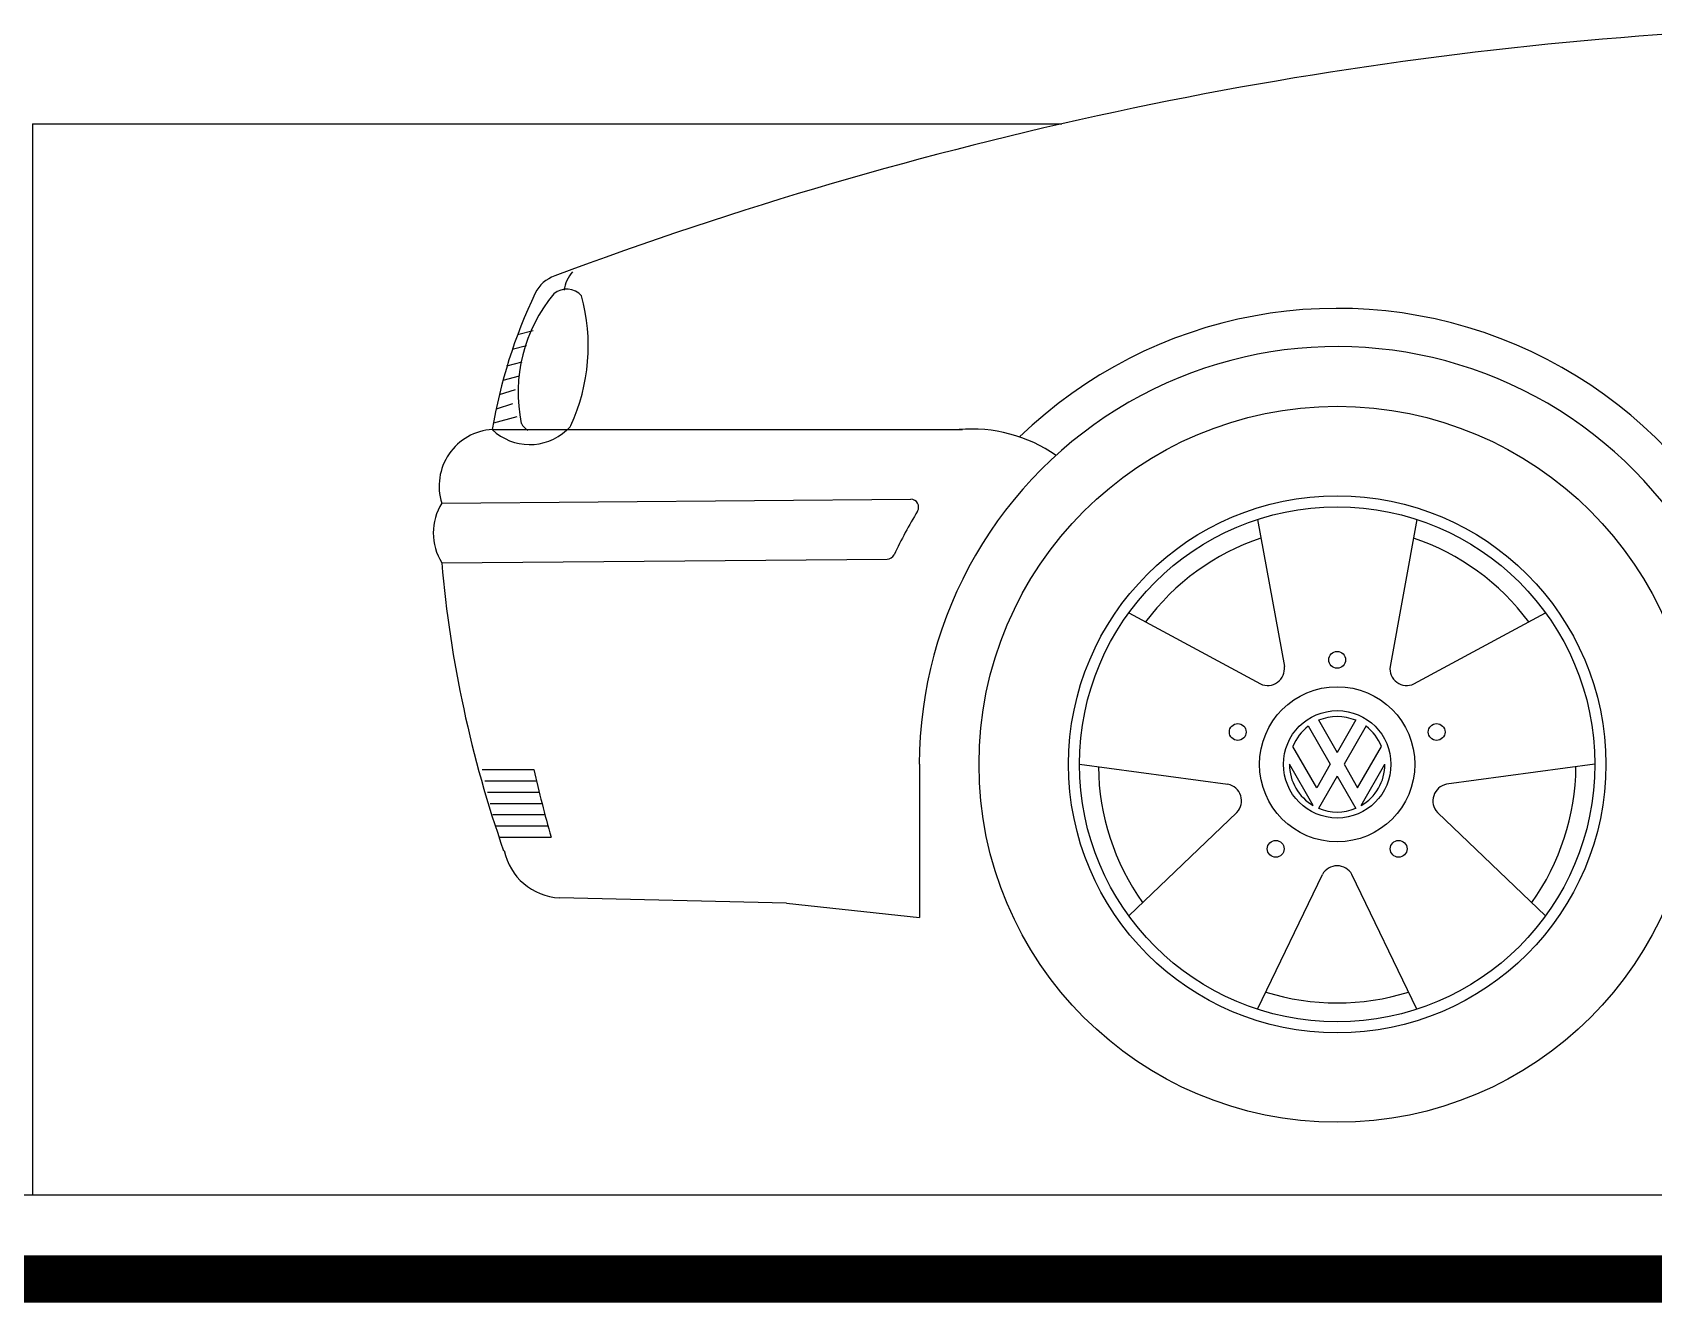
# Model space of a CAD drawing. Extents: x 152 to 700, y -120 to 84.
# Drawn here: x 179.063 to 179.789, y 70.206 to 70.775 of the extents above; entities that cross this region are included whole.
import ezdxf

# ---------------------------------------------------------------- set-up
doc = ezdxf.new("R2010")
doc.units = 0
doc.header["$LTSCALE"] = 0.03
doc.layers.get('0').update_dxf_attribs({"linetype": 'CONTINUOUS'})
doc.layers.add('MUEBLES', color=8, linetype='CONTINUOUS')

msp = doc.modelspace()

# ---------------------------------------------------------------- linework, layer by layer
at = {"ltscale": 0.03}
for p, q in [((179.06265, 70.73407), (179.06265, 70.25407)), ((179.06265, 70.73407), (179.52384, 70.73407)), ((168.54452, 70.25407), (182.46654, 70.25407))]:
    msp.add_line(p, q, dxfattribs=at)
at = {"ltscale": 0.03, "const_width": 0.02111}
msp.add_lwpolyline([(168.54452, 70.21637), (182.46654, 70.21637)], dxfattribs=at)
at = {"layer": 'MUEBLES'}
for p, q in [((179.28698, 70.64133), (179.27997, 70.6395)), ((179.28404, 70.63456), (179.27762, 70.63289)), ((179.28185, 70.62723), (179.27508, 70.62546)), ((179.28072, 70.62094), (179.27342, 70.61904)), ((179.2789, 70.61482), (179.27179, 70.61262)), ((179.27968, 70.6027), (179.26916, 70.59994)), ((179.27767, 70.60852), (179.27038, 70.60625)), ((179.26866, 70.59704), (179.47922, 70.59704)), ((179.24604, 70.56407), (179.45611, 70.56579)), ((179.61147, 70.55679), (179.62347, 70.49084)), ((179.6828, 70.55679), (179.67079, 70.49084)), ((179.24604, 70.53733), (179.44552, 70.53896)), ((179.55376, 70.51486), (179.61277, 70.48307)), ((179.68149, 70.48307), (179.7405, 70.51486)), ((179.63412, 70.46421), (179.64404, 70.44703)), ((179.63875, 70.46689), (179.64713, 70.45237)), ((179.65551, 70.46689), (179.64713, 70.45237)), ((179.66014, 70.46421), (179.65022, 70.44703)), ((179.63798, 70.43652), (179.62729, 70.45503)), ((179.65628, 70.43652), (179.66697, 70.45503)), ((179.26412, 70.44466), (179.28724, 70.44466)), ((179.45996, 70.44703), (179.45996, 70.37844)), ((179.53172, 70.44703), (179.59815, 70.43807)), ((179.63644, 70.4285), (179.62574, 70.44703)), ((179.64404, 70.44703), (179.63798, 70.43652)), ((179.65022, 70.44703), (179.65628, 70.43652)), ((179.65783, 70.4285), (179.66852, 70.44703)), ((179.76255, 70.44703), (179.69611, 70.43807)), ((179.26527, 70.43962), (179.28842, 70.43962)), ((179.64713, 70.44168), (179.63875, 70.42716)), ((179.64713, 70.44168), (179.65551, 70.42716)), ((179.26646, 70.43458), (179.28965, 70.43458)), ((179.2677, 70.42953), (179.29091, 70.42953)), ((179.26897, 70.42449), (179.29222, 70.42449)), ((179.60224, 70.42549), (179.55376, 70.37919)), ((179.69202, 70.42549), (179.7405, 70.37919)), ((179.27029, 70.41944), (179.29357, 70.41944)), ((179.27165, 70.4144), (179.29497, 70.4144)), ((179.61147, 70.33726), (179.64052, 70.39767)), ((179.6828, 70.33726), (179.65375, 70.39767)), ((179.40045, 70.38486), (179.29875, 70.38719)), ((179.40045, 70.38486), (179.45996, 70.37844))]:
    msp.add_line(p, q, dxfattribs=at)
for centre, radius in [((179.64713, 70.44703), 0.16044), ((179.64713, 70.44703), 0.12033), ((179.64713, 70.44703), 0.11541), ((179.64713, 70.49387), 0.00376), ((179.64713, 70.44703), 0.03476), ((179.60258, 70.4615), 0.00376), ((179.64713, 70.44703), 0.02407), ((179.69168, 70.4615), 0.00376), ((179.6196, 70.40913), 0.00376), ((179.67466, 70.40913), 0.00376)]:
    msp.add_circle(centre, radius, dxfattribs=at)
for centre, radius, start, end in [((179.91796, 69.00862), 1.76989, 93.59994, 110.55135), ((179.31518, 70.65793), 0.01439, 137.04109, 174.00677), ((179.30143, 70.65165), 0.015, 108.58585, 154.3902), ((179.30195, 70.65096), 0.00898, 41.77982, 129.26006), ((179.49215, 70.56023), 0.22649, 154.3902, 170.64724), ((179.34899, 70.61375), 0.06877, 140.04977, 191.74454), ((179.22585, 70.63453), 0.08578, 335.46956, 15.1464), ((179.64713, 70.44703), 0.20433, 359.70209, 134.12371), ((179.64713, 70.44703), 0.18718, 359.69285, 180), ((179.27015, 70.57177), 0.02531, 93.37436, 197.71774), ((179.28542, 70.61455), 0.02424, 226.25064, 312.72673), ((179.28803, 70.60293), 0.00711, 206.47309, 240.34188), ((179.29777, 70.60256), 0.00711, 305.22907, 329.24607), ((179.48336, 70.53078), 0.0665, 55.34507, 94.85215), ((179.45614, 70.56229), 0.0035, 328.88901, 90.46933), ((179.2677, 70.5507), 0.02546, 148.31631, 211.68369), ((179.64713, 70.44703), 0.21958, 148.88901, 154.67241), ((179.64713, 70.44703), 0.10696, 108.6114, 143.3886), ((179.64713, 70.44703), 0.10696, 36.6114, 71.3886), ((179.77091, 70.58256), 0.52682, 184.92569, 199.31666), ((179.44549, 70.54246), 0.0035, 270.46933, 334.67241), ((179.61597, 70.48992), 0.00756, 245.01253, 6.98747), ((179.6783, 70.48992), 0.00756, 173.01253, 294.98747), ((179.64713, 70.44703), 0.02139, 127.18076, 158.02647), ((179.64713, 70.44703), 0.02139, 67.18076, 112.81924), ((179.64713, 70.44703), 0.02139, 21.97353, 52.81924), ((179.92524, 70.59146), 0.65467, 192.958, 195.6919), ((179.64713, 70.44703), 0.10696, 180.6114, 215.3886), ((179.64713, 70.44703), 0.02139, 180, 240), ((179.64713, 70.44703), 0.02139, 300, 0), ((179.64713, 70.44703), 0.10696, 324.6114, 359.3886), ((179.59671, 70.43064), 0.00756, 317.01253, 78.98747), ((179.69756, 70.43064), 0.00756, 101.01253, 222.98747), ((179.64713, 70.44703), 0.02139, 247.18076, 292.81924), ((179.30012, 70.41389), 0.02674, 191.98812, 267.05974), ((179.64713, 70.39401), 0.00756, 29.01253, 150.98747), ((179.64713, 70.44703), 0.10696, 252.6114, 287.3886)]:
    msp.add_arc(centre, radius, start, end, dxfattribs=at)

doc.saveas('drawing.dxf')
